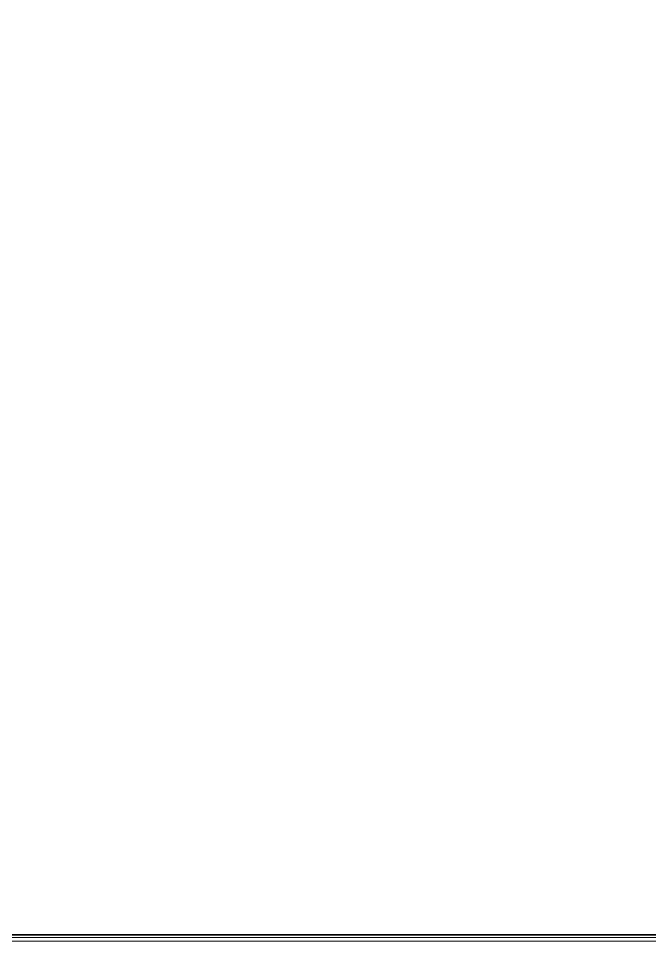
# Model space of a CAD drawing. Extents: x -75 to 1905, y -1183 to 75.
# Drawn here: x 1242.7 to 1365.3, y -627.3 to -449 of the extents above; entities that cross this region are included whole.
import ezdxf

# ---------------------------------------------------------------- set-up
doc = ezdxf.new("R2010")
doc.units = 0
doc.layers.add('IQ_200_3D', color=1, linetype='Continuous')
doc.layers.add('IQ_204_3D', color=7, linetype='Continuous')

# ---------------------------------------------------------------- blocks, each defined once
blk = doc.blocks.new('NMPWDRE5_INT')
at = {"layer": 'IQ_200_3D', "lineweight": 9}
mesh = blk.add_polyface(dxfattribs=at)
corners = [(560, -737, 1493), (0, -737, 1493), (0, -5, 1493), (560, -5, 1493)]
mesh.append_faces([[corners[k] for k in face] for face in [(0, 1, 2, 3)]])
mesh = blk.add_polyface(dxfattribs=at)
corners = [(560, -5, 1785), (0, -5, 1785), (0, -737, 1785), (560, -737, 1785)]
mesh.append_faces([[corners[k] for k in face] for face in [(0, 1, 2, 3)]])
mesh = blk.add_polyface(dxfattribs=at)
corners = [(3, -737, 1493), (557, -737, 1493), (557, -5, 1493), (3, -5, 1493)]
mesh.append_faces([[corners[k] for k in face] for face in [(0, 1, 2, 3)]])
mesh = blk.add_polyface(dxfattribs=at)
corners = [(3, -77, 150), (557, -77, 150), (557, -737, 150), (3, -737, 150)]
mesh.append_faces([[corners[k] for k in face] for face in [(0, 1, 2, 3)]])
mesh = blk.add_polyface(dxfattribs=at)
corners = [(3, -720, 710), (557, -720, 710), (557, -80, 710), (3, -80, 710)]
mesh.append_faces([[corners[k] for k in face] for face in [(0, 1, 2, 3)]])
mesh = blk.add_polyface(dxfattribs=at)
corners = [(3, -80, 1443), (557, -80, 1443), (557, -720, 1443), (3, -720, 1443)]
mesh.append_faces([[corners[k] for k in face] for face in [(0, 1, 2, 3)]])
at = {"layer": 'IQ_204_3D', "lineweight": 9}
mesh = blk.add_polyface(dxfattribs=at)
corners = [(75, -626.94, 861.68), (75, -627.09, 862.8), (75, -627.52, 863.84), (75, -628.21, 864.73), (75, -629.11, 865.42), (75, -630.15, 865.85), (75, -631.27, 866), (483, -631.27, 866), (483, -630.15, 865.85), (483, -629.11, 865.42), (483, -628.21, 864.73), (483, -627.52, 863.84), (483, -627.09, 862.8), (483, -626.94, 861.68)]
mesh.append_faces([[corners[k] for k in face] for face in [(7, 8, 5, 6)]], dxfattribs={"vtx1": -1})
mesh.append_faces([[corners[k] for k in face] for face in [(8, 9, 4, 5), (3, 4, 9, 10), (11, 12, 1, 2), (2, 3, 10, 11)]], dxfattribs={"vtx1": -1, "vtx3": -1})
mesh.append_faces([[corners[k] for k in face] for face in [(12, 13, 0, 1)]], dxfattribs={"vtx3": -1})
mesh = blk.add_polyface(dxfattribs=at)
corners = [(75, -626.94, 825.32), (75, -626.94, 861.68), (483, -626.94, 861.68), (483, -626.94, 825.32), (438, -626.94, 858), (438, -626.94, 836), (473, -626.94, 836), (473, -626.94, 858), (120, -626.94, 836), (120, -626.94, 858), (85, -626.94, 858), (85, -626.94, 836)]
mesh.append_faces([[corners[k] for k in face] for face in [(1, 10, 11, 0), (0, 11, 8, 3), (2, 7, 4, 1)]], dxfattribs={"vtx0": -1, "vtx2": -1})
mesh.append_faces([[corners[k] for k in face] for face in [(9, 10, 1, 4), (5, 6, 3, 8)]], dxfattribs={"vtx1": -1, "vtx2": -1, "vtx3": -1})
mesh.append_faces([[corners[k] for k in face] for face in [(8, 9, 4, 5), (6, 7, 2, 3)]], dxfattribs={"vtx1": -1, "vtx3": -1})
mesh = blk.add_polyface(dxfattribs=at)
corners = [(75, -631.27, 821), (75, -630.15, 821.15), (75, -629.11, 821.58), (75, -628.21, 822.27), (75, -627.52, 823.16), (75, -627.09, 824.2), (75, -626.94, 825.32), (483, -626.94, 825.32), (483, -627.09, 824.2), (483, -627.52, 823.16), (483, -628.21, 822.27), (483, -629.11, 821.58), (483, -630.15, 821.15), (483, -631.27, 821)]
mesh.append_faces([[corners[k] for k in face] for face in [(7, 8, 5, 6)]], dxfattribs={"vtx1": -1})
mesh.append_faces([[corners[k] for k in face] for face in [(8, 9, 4, 5), (3, 4, 9, 10), (11, 12, 1, 2), (2, 3, 10, 11)]], dxfattribs={"vtx1": -1, "vtx3": -1})
mesh.append_faces([[corners[k] for k in face] for face in [(12, 13, 0, 1)]], dxfattribs={"vtx3": -1})

msp = doc.modelspace()

# ---------------------------------------------------------------- block references
msp.add_blockref('NMPWDRE5_INT', (1120, 0))

doc.saveas('drawing.dxf')
